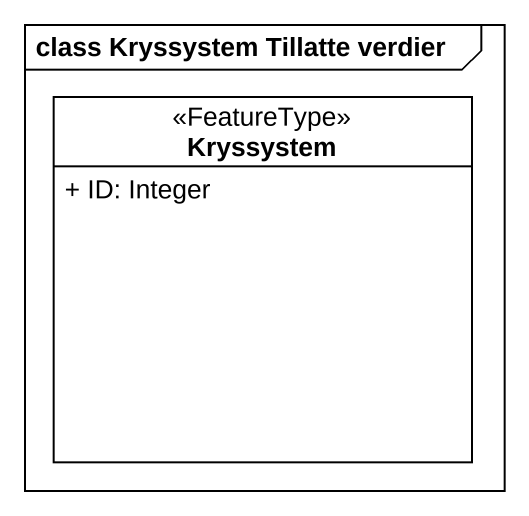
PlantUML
@startuml
mainframe class Kryssystem Tillatte verdier
hide circle
hide empty members
skinparam classAttributeIconSize 0
class Kryssystem <<FeatureType>> {
  + ID: Integer
}
@enduml
